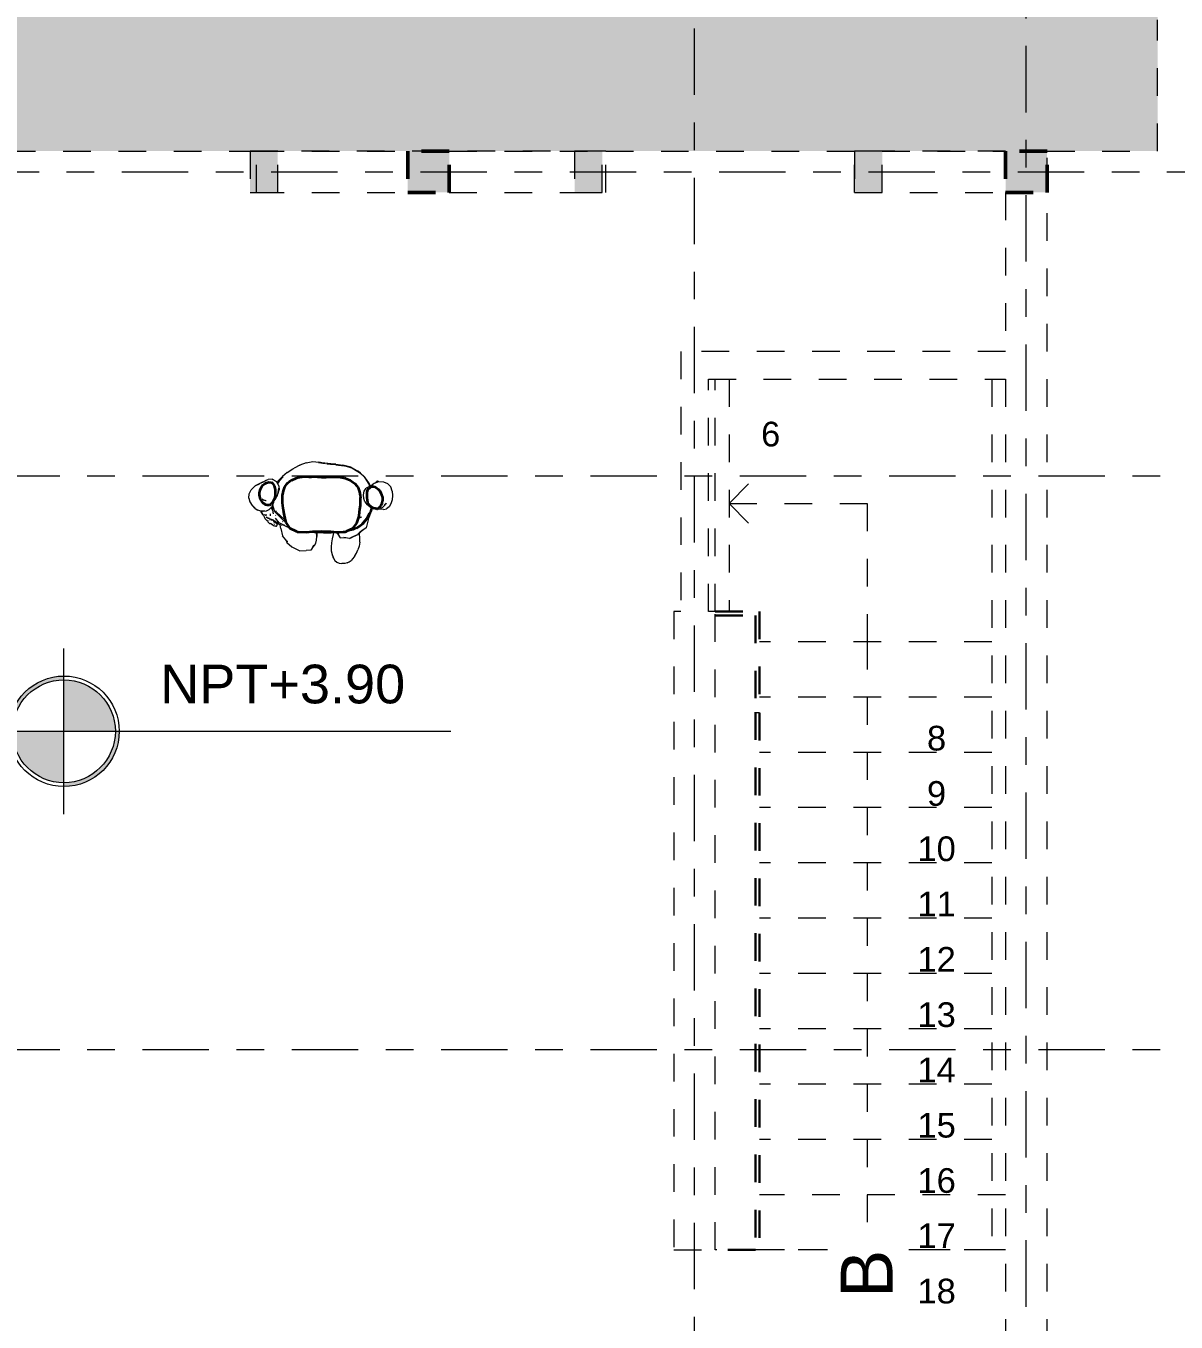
# Model space of a CAD drawing. Header units: millimetres. Extents: x -9559 to 23034, y -7226 to 22400.
# Drawn here: x 331.778 to 335.938, y 46.89 to 51.578 of the extents above; entities that cross this region are included whole.
import ezdxf

# ---------------------------------------------------------------- set-up
doc = ezdxf.new("R2010")
doc.units = ezdxf.units.MM
doc.header["$LTSCALE"] = 0.02
doc.linetypes.add('ACAD_ISO10W100', pattern=[18, 12, -3, 0, -3])
doc.linetypes.add('DASHED2', pattern=[0.375, 0.25, -0.125])
for name, color, linetype, lineweight in [('A-GENM', 255, 'Continuous', 5), ('G-ANNO-DIMS', 252, 'Continuous', 15), ('G-IMPT', 8, 'Continuous', 9), ('S-GRID', 253, 'ACAD_ISO10W100', 5)]:
    doc.layers.add(name, color=color, linetype=linetype, lineweight=lineweight)
doc.layers.add('IH-PLANO BASE', color=250, linetype='DASHED2', lineweight=5, transparency=0.55)
doc.styles.add('ARIAL', font='arial.ttf')
doc.styles.add('Arial_1', font='arial.ttf', dxfattribs={"height": 0.1875})
doc.styles.add('Arial_4', font='arial.ttf', dxfattribs={"height": 0.105})

# ---------------------------------------------------------------- blocks, each defined once
blk = doc.blocks.new('Female Figure 2 - 01skin_DXF-324356-Nivel 2')
at = {"layer": 'G-IMPT'}
for p, q in [((0.1914, -0.7645), (0.1913, -0.7652)), ((0.1914, -0.7645), (0.1931, -0.7621)), ((0.1939, -0.7612), (0.1931, -0.7621)), ((0.1939, -0.7612), (0.1962, -0.7611)), ((0.1975, -0.7612), (0.1962, -0.7611)), ((0.1987, -0.762), (0.1975, -0.7612)), ((0.1987, -0.762), (0.1981, -0.7616)), ((0.1998, -0.7624), (0.1981, -0.7616)), ((0.1987, -0.7622), (0.199, -0.7625)), ((-0.2264, -0.8685), (-0.2205, -0.8776)), ((-0.2262, -0.8682), (-0.2242, -0.8712)), ((-0.2258, -0.8692), (-0.2237, -0.873)), ((-0.2183, -0.881), (-0.2242, -0.8712)), ((-0.2237, -0.873), (-0.2201, -0.8787)), ((-0.2183, -0.881), (-0.2205, -0.8776)), ((-0.2199, -0.8707), (-0.2202, -0.8697)), ((-0.2199, -0.8707), (-0.2201, -0.8697)), ((-0.2201, -0.8787), (-0.2163, -0.8846)), ((-0.2163, -0.8846), (-0.2116, -0.8943)), ((-0.2085, -0.8842), (-0.2138, -0.8826)), ((-0.2138, -0.8826), (-0.2131, -0.883)), ((-0.2085, -0.8842), (-0.2131, -0.883)), ((-0.2071, -0.8838), (-0.2103, -0.8832)), ((-0.2103, -0.8832), (-0.2089, -0.8835)), ((-0.2042, -0.8842), (-0.2066, -0.8838)), ((-0.1902, -0.8866), (-0.1909, -0.8785)), ((-0.1901, -0.8866), (-0.1909, -0.8785)), ((-0.189, -0.8567), (-0.1847, -0.862)), ((-0.1825, -0.865), (-0.1847, -0.862)), ((-0.1723, -0.8837), (-0.1715, -0.8848)), ((-0.2116, -0.8943), (-0.2105, -0.8957)), ((-0.2059, -0.9006), (-0.2105, -0.8957)), ((-0.1999, -0.8939), (-0.2067, -0.8911)), ((-0.2067, -0.8911), (-0.2034, -0.8924)), ((-0.2036, -0.9029), (-0.2059, -0.9006)), ((-0.2036, -0.9029), (-0.1993, -0.9046)), ((-0.1998, -0.9057), (-0.2033, -0.9015)), ((-0.2024, -0.9027), (-0.2033, -0.9015)), ((-0.2024, -0.9027), (-0.2014, -0.9046)), ((-0.201, -0.9045), (-0.2023, -0.9033)), ((-0.2023, -0.9033), (-0.1993, -0.9046)), ((-0.2014, -0.9046), (-0.2004, -0.9067)), ((-0.1998, -0.9057), (-0.201, -0.9045)), ((-0.2004, -0.9067), (-0.1998, -0.9078)), ((-0.1999, -0.8939), (-0.1957, -0.893)), ((-0.1999, -0.8939), (-0.1986, -0.8942)), ((-0.1999, -0.8939), (-0.1949, -0.8956)), ((-0.1954, -0.9125), (-0.1998, -0.9078)), ((-0.1986, -0.8942), (-0.1957, -0.893)), ((-0.194, -0.9132), (-0.1954, -0.9125)), ((-0.1949, -0.8956), (-0.1885, -0.8977)), ((-0.194, -0.9132), (-0.1923, -0.9141)), ((-0.1915, -0.8967), (-0.1926, -0.9017)), ((-0.1915, -0.8967), (-0.1926, -0.9017)), ((-0.1897, -0.915), (-0.1923, -0.9141)), ((-0.1858, -0.9171), (-0.1897, -0.915)), ((-0.1885, -0.8977), (-0.1847, -0.8991)), ((-0.1871, -0.9161), (-0.1883, -0.915)), ((-0.1847, -0.9181), (-0.1883, -0.915)), ((-0.1881, -0.8988), (-0.186, -0.8997)), ((-0.1881, -0.8988), (-0.1848, -0.9001)), ((-0.1877, -0.898), (-0.1857, -0.9005)), ((-0.1875, -0.8981), (-0.1857, -0.9005)), ((-0.1873, -0.8982), (-0.1857, -0.9005)), ((-0.1864, -0.9167), (-0.1871, -0.9161)), ((-0.187, -0.8993), (-0.186, -0.8997)), ((-0.1866, -0.9002), (-0.1854, -0.9017)), ((-0.1865, -0.9), (-0.1843, -0.9024)), ((-0.1838, -0.9188), (-0.1864, -0.9167)), ((-0.1858, -0.9008), (-0.1843, -0.9024)), ((-0.1847, -0.9181), (-0.1858, -0.9171)), ((-0.1854, -0.9017), (-0.1857, -0.9005)), ((-0.1848, -0.9001), (-0.1814, -0.9021)), ((-0.1847, -0.8991), (-0.1811, -0.9009)), ((-0.1838, -0.9188), (-0.1831, -0.9192)), ((-0.1831, -0.9192), (-0.1821, -0.9198)), ((-0.1821, -0.9198), (-0.1812, -0.9202)), ((-0.1784, -0.9061), (-0.1814, -0.9021)), ((-0.1814, -0.9021), (-0.1767, -0.9085)), ((-0.1814, -0.9021), (-0.1791, -0.9049)), ((-0.1812, -0.9202), (-0.1804, -0.9206)), ((-0.1811, -0.9009), (-0.1781, -0.9026)), ((-0.1804, -0.9206), (-0.1762, -0.9224)), ((-0.1794, -0.9059), (-0.1768, -0.9076)), ((-0.1794, -0.9059), (-0.1779, -0.907)), ((-0.1767, -0.9085), (-0.1791, -0.9049)), ((-0.1773, -0.9072), (-0.1786, -0.9066)), ((-0.1786, -0.9066), (-0.1768, -0.9076)), ((-0.1784, -0.9061), (-0.1767, -0.9085)), ((-0.1773, -0.916), (-0.1783, -0.9158)), ((-0.1781, -0.9026), (-0.1752, -0.9045)), ((-0.1779, -0.907), (-0.1761, -0.9094)), ((-0.1773, -0.9072), (-0.1752, -0.9082)), ((-0.1773, -0.916), (-0.1762, -0.9165)), ((-0.1767, -0.9085), (-0.1761, -0.9094)), ((-0.1762, -0.9224), (-0.1729, -0.9234)), ((-0.1752, -0.9045), (-0.1722, -0.907)), ((-0.1725, -0.9099), (-0.1752, -0.9082)), ((-0.1707, -0.924), (-0.1729, -0.9234)), ((-0.1725, -0.9099), (-0.1698, -0.912)), ((-0.1722, -0.907), (-0.1691, -0.9088)), ((-0.1698, -0.9238), (-0.1707, -0.924)), ((-0.1698, -0.912), (-0.167, -0.9152)), ((-0.1698, -0.9238), (-0.1687, -0.9232)), ((-0.1691, -0.9088), (-0.1667, -0.9108)), ((-0.1687, -0.9224), (-0.1667, -0.9205)), ((-0.1687, -0.9224), (-0.1681, -0.9214)), ((-0.1687, -0.9232), (-0.1681, -0.9214)), ((-0.1659, -0.9102), (-0.1671, -0.9091)), ((-0.1634, -0.9127), (-0.1671, -0.9091)), ((-0.167, -0.9152), (-0.1666, -0.9179)), ((-0.1648, -0.9117), (-0.1667, -0.9108)), ((-0.1667, -0.9205), (-0.1666, -0.9179)), ((-0.1624, -0.9132), (-0.1659, -0.9102)), ((-0.1649, -0.9112), (-0.1659, -0.9102)), ((-0.1659, -0.9102), (-0.1634, -0.9127)), ((-0.1624, -0.9132), (-0.1649, -0.9112)), ((-0.1613, -0.914), (-0.1649, -0.9112)), ((-0.1649, -0.9112), (-0.1634, -0.9125)), ((-0.1634, -0.9127), (-0.1648, -0.9117)), ((-0.1613, -0.914), (-0.1634, -0.9125)), ((-0.1634, -0.9125), (-0.1619, -0.9139)), ((-0.1634, -0.9125), (-0.16, -0.9146)), ((-0.1624, -0.9132), (-0.1634, -0.9127)), ((-0.1589, -0.9136), (-0.1634, -0.9127)), ((-0.1597, -0.9136), (-0.1634, -0.9127)), ((-0.1624, -0.9132), (-0.1613, -0.914)), ((-0.1619, -0.9139), (-0.16, -0.9159)), ((-0.1613, -0.914), (-0.16, -0.9146)), ((-0.16, -0.9159), (-0.1583, -0.9175)), ((-0.1589, -0.9136), (-0.1597, -0.9136)), ((-0.1583, -0.9175), (-0.1566, -0.9189)), ((-0.155, -0.92), (-0.1566, -0.9189)), ((-0.153, -0.9151), (-0.1555, -0.9179)), ((-0.1555, -0.9179), (-0.1554, -0.9177)), ((-0.1535, -0.9151), (-0.1526, -0.9148)), ((-0.1535, -0.9151), (-0.1526, -0.9148)), ((-0.1484, -0.9211), (-0.1512, -0.9214)), ((-0.1484, -0.9211), (-0.1507, -0.9213)), ((-0.1473, -0.9061), (-0.1456, -0.9077)), ((-0.1447, -0.9201), (-0.1453, -0.9204)), ((-0.1416, -0.9183), (-0.1447, -0.9201))]:
    blk.add_line(p, q, dxfattribs=at)
blk = doc.blocks.new('Female Figure 2 - Female Figure 2-V5-Nivel 2')
at = {"layer": 'A-GENM', "lineweight": 35}
for p, q in [((-0.0829, 0.0913), (-0.0774, 0.0939)), ((-0.0774, 0.0939), (-0.0694, 0.0952)), ((-0.0694, 0.0952), (-0.0517, 0.0976)), ((-0.0517, 0.0976), (-0.0367, 0.0969)), ((-0.0367, 0.0969), (-0.0274, 0.0968)), ((-0.0274, 0.0968), (-0.0185, 0.0977)), ((-0.0185, 0.0977), (-0.006, 0.097)), ((-0.006, 0.097), (0.0061, 0.0965)), ((0.0061, 0.0965), (0.0095, 0.0953)), ((0.0095, 0.0953), (0.0132, 0.0956)), ((0.0132, 0.0956), (0.0258, 0.0955)), ((0.0258, 0.0955), (0.0428, 0.0969)), ((0.0428, 0.0969), (0.0452, 0.0971)), ((0.0452, 0.0971), (0.0477, 0.0971)), ((0.0477, 0.0971), (0.0677, 0.097)), ((0.0677, 0.097), (0.0712, 0.0963)), ((0.0712, 0.0963), (0.0893, 0.0931)), ((-0.2145, 0.0429), (-0.2127, 0.0477)), ((-0.2127, 0.0477), (-0.2107, 0.0547)), ((-0.2107, 0.0547), (-0.2068, 0.061)), ((-0.2068, 0.061), (-0.2034, 0.0658)), ((-0.2034, 0.0658), (-0.1972, 0.0708)), ((-0.1972, 0.0708), (-0.1933, 0.0741)), ((-0.1933, 0.0741), (-0.1898, 0.0754)), ((-0.1898, 0.0754), (-0.1819, 0.0776)), ((-0.1817, 0.0775), (-0.1721, 0.0761)), ((-0.1721, 0.0761), (-0.17, 0.0748)), ((-0.17, 0.0748), (-0.1644, 0.0665)), ((-0.1644, 0.0665), (-0.1625, 0.065)), ((-0.1625, 0.065), (-0.162, 0.0639)), ((-0.162, 0.0639), (-0.1618, 0.0602)), ((-0.1618, 0.0602), (-0.1585, 0.0491)), ((-0.1585, 0.0491), (-0.1584, 0.0384)), ((-0.1292, 0.0455), (-0.1276, 0.0495)), ((-0.1276, 0.0495), (-0.1238, 0.0603)), ((-0.1238, 0.0603), (-0.1154, 0.0723)), ((-0.1154, 0.0723), (-0.1142, 0.0739)), ((-0.1142, 0.0739), (-0.1129, 0.0747)), ((-0.1129, 0.0747), (-0.1071, 0.0793)), ((-0.1071, 0.0793), (-0.0992, 0.085)), ((-0.0992, 0.085), (-0.0829, 0.0913)), ((0.0893, 0.0931), (0.0914, 0.0929)), ((0.0914, 0.0929), (0.0943, 0.0918)), ((0.0943, 0.0918), (0.1124, 0.0844)), ((0.1124, 0.0844), (0.1223, 0.0771)), ((0.1223, 0.0771), (0.1296, 0.0728)), ((0.1296, 0.0728), (0.1363, 0.0637)), ((0.1363, 0.0637), (0.1404, 0.0588)), ((0.1404, 0.0588), (0.1423, 0.0532)), ((0.1423, 0.0532), (0.1463, 0.0424)), ((0.1742, 0.04), (0.1766, 0.0507)), ((0.1766, 0.0507), (0.1783, 0.0534)), ((0.1783, 0.0534), (0.1819, 0.0556)), ((0.1819, 0.0556), (0.1867, 0.0608)), ((0.1867, 0.0608), (0.1899, 0.0611)), ((0.1899, 0.0611), (0.1983, 0.061)), ((0.1983, 0.061), (0.2093, 0.0555)), ((0.2093, 0.0555), (0.2099, 0.0552)), ((0.2099, 0.0552), (0.2103, 0.0548)), ((0.2103, 0.0548), (0.2136, 0.0514)), ((0.2136, 0.0514), (0.2194, 0.0453)), ((-0.2154, 0.0311), (-0.2152, 0.0381)), ((-0.2142, 0.0255), (-0.2154, 0.0311)), ((-0.2152, 0.0381), (-0.2145, 0.0429)), ((-0.2136, 0.0206), (-0.2142, 0.0255)), ((-0.2122, 0.0162), (-0.2136, 0.0206)), ((-0.2102, 0.0121), (-0.2122, 0.0162)), ((-0.208, 0.0097), (-0.2102, 0.0121)), ((-0.2054, 0.0055), (-0.208, 0.0097)), ((-0.2021, 0.0016), (-0.2054, 0.0055)), ((-0.2004, 0.0003), (-0.2021, 0.0016)), ((-0.1988, -0.0003), (-0.2004, 0.0003)), ((-0.168, 0.0053), (-0.1731, -0.0017)), ((-0.1619, 0.0174), (-0.1679, 0.0055)), ((-0.1591, 0.0282), (-0.1619, 0.0174)), ((-0.1585, 0.0326), (-0.1591, 0.0282)), ((-0.1584, 0.0384), (-0.1585, 0.0326)), ((-0.1327, 0.0082), (-0.1324, 0.0134)), ((-0.1324, 0.0029), (-0.1327, 0.0082)), ((-0.1326, 0.0285), (-0.1306, 0.0403)), ((-0.1324, 0.0134), (-0.1326, 0.0285)), ((-0.1302, -0.0165), (-0.1324, 0.0029)), ((-0.1306, 0.0403), (-0.1292, 0.0455)), ((0.1463, 0.0424), (0.1488, 0.0292)), ((0.149, 0.0041), (0.148, -0.0066)), ((0.1488, 0.0292), (0.1495, 0.0243)), ((0.1495, 0.0243), (0.149, 0.0176)), ((0.149, 0.0176), (0.149, 0.0041)), ((0.1733, 0.0251), (0.1734, 0.0267)), ((0.1737, 0.0234), (0.1733, 0.0251)), ((0.1734, 0.0267), (0.1742, 0.04)), ((0.1746, 0.0111), (0.1737, 0.0234)), ((0.1759, 0.0035), (0.1746, 0.0111)), ((0.1779, -0.0009), (0.1759, 0.0035)), ((0.2194, 0.0453), (0.2248, 0.0355)), ((0.2271, 0.0015), (0.2246, -0.0044)), ((0.2248, 0.0355), (0.2258, 0.0336)), ((0.2258, 0.0336), (0.2262, 0.0316)), ((0.2262, 0.0316), (0.2289, 0.0222)), ((0.2286, 0.0087), (0.2271, 0.0015)), ((0.2293, 0.0112), (0.2286, 0.0087)), ((0.2289, 0.0222), (0.2294, 0.0147)), ((0.2294, 0.014), (0.2293, 0.0112)), ((-0.1952, -0.0035), (-0.1988, -0.0003)), ((-0.193, -0.0044), (-0.1952, -0.0035)), ((-0.188, -0.006), (-0.193, -0.0044)), ((-0.1874, -0.0064), (-0.1879, -0.0061)), ((-0.1863, -0.0065), (-0.1874, -0.0064)), ((-0.1795, -0.0062), (-0.1863, -0.0065)), ((-0.1747, -0.0034), (-0.1795, -0.0062)), ((-0.1731, -0.0017), (-0.1747, -0.0034)), ((-0.1291, -0.0246), (-0.1302, -0.0165)), ((-0.1267, -0.0378), (-0.1291, -0.0246)), ((-0.1258, -0.0433), (-0.1267, -0.0378)), ((-0.1234, -0.0537), (-0.1258, -0.0433)), ((0.1436, -0.0457), (0.1358, -0.0706)), ((0.1439, -0.0446), (0.1436, -0.0457)), ((0.144, -0.044), (0.1439, -0.0446)), ((0.1441, -0.0429), (0.144, -0.044)), ((0.1466, -0.0201), (0.1441, -0.0429)), ((0.148, -0.0066), (0.1466, -0.0201)), ((0.1822, -0.006), (0.1779, -0.0009)), ((0.1861, -0.0103), (0.1822, -0.006)), ((0.1898, -0.0118), (0.1861, -0.0103)), ((0.1998, -0.0175), (0.1898, -0.0118)), ((0.2028, -0.0181), (0.1998, -0.0175)), ((0.2081, -0.0195), (0.2028, -0.0181)), ((0.2098, -0.02), (0.2081, -0.0195)), ((0.2113, -0.02), (0.2098, -0.02)), ((0.2129, -0.0194), (0.2113, -0.02)), ((0.2133, -0.0175), (0.2129, -0.0194)), ((0.2151, -0.0169), (0.2133, -0.0175)), ((0.2167, -0.0157), (0.2151, -0.0169)), ((0.2186, -0.0127), (0.2167, -0.0157)), ((0.2216, -0.0084), (0.2186, -0.0127)), ((0.2232, -0.0067), (0.2216, -0.0084)), ((0.2246, -0.0044), (0.2232, -0.0067)), ((-0.1191, -0.0691), (-0.1234, -0.0537)), ((-0.1144, -0.0754), (-0.1191, -0.0691)), ((-0.1047, -0.0907), (-0.1144, -0.0754)), ((-0.0817, -0.1017), (-0.1047, -0.0907)), ((0.1194, -0.0921), (0.1001, -0.1001)), ((0.1286, -0.0795), (0.1194, -0.0921)), ((0.1358, -0.0706), (0.1286, -0.0795)), ((-0.0789, -0.1032), (-0.0817, -0.1017)), ((-0.0752, -0.1037), (-0.0789, -0.1032)), ((-0.0474, -0.105), (-0.0752, -0.1037)), ((-0.0236, -0.1029), (-0.0474, -0.105)), ((-0.017, -0.103), (-0.0236, -0.1029)), ((-0.0101, -0.1027), (-0.017, -0.103)), ((0.0098, -0.1015), (-0.0101, -0.1027)), ((0.0283, -0.1027), (0.0098, -0.1015)), ((0.0355, -0.1029), (0.0283, -0.1027)), ((0.0429, -0.103), (0.0355, -0.1029)), ((0.0637, -0.1049), (0.0429, -0.103)), ((0.0867, -0.1041), (0.0637, -0.1049)), ((0.0938, -0.1031), (0.0867, -0.1041)), ((0.1001, -0.1001), (0.0938, -0.1031))]:
    blk.add_line(p, q, dxfattribs=at)
at = {"layer": 'G-IMPT'}
for p, q in [((-0.0464, 0.1475), (-0.0703, 0.1385)), ((-0.0464, 0.1475), (-0.0229, 0.1519)), ((-0.0229, 0.1519), (-0.0012, 0.1493)), ((0.0212, 0.1455), (-0.0017, 0.1486)), ((-0.0017, 0.1486), (0.0217, 0.1444)), ((0.0217, 0.1444), (-0.0012, 0.1493)), ((0.0429, 0.143), (0.0212, 0.1455)), ((0.0417, 0.1415), (0.0274, 0.1429)), ((0.0436, 0.142), (0.0304, 0.1429)), ((0.061, 0.1405), (0.0417, 0.1415)), ((0.0607, 0.1419), (0.0429, 0.143)), ((0.0436, 0.142), (0.0623, 0.1413)), ((0.0607, 0.1419), (0.0861, 0.1386)), ((0.0623, 0.1413), (0.0888, 0.138)), ((-0.1477, 0.0817), (-0.1321, 0.0973)), ((-0.1469, 0.0783), (-0.1297, 0.0969)), ((-0.1447, 0.0806), (-0.1297, 0.0969)), ((-0.1151, 0.1122), (-0.1321, 0.0973)), ((-0.1151, 0.1122), (-0.0954, 0.1258)), ((-0.0954, 0.1258), (-0.0905, 0.1284)), ((-0.0703, 0.1385), (-0.0905, 0.1284)), ((-0.0774, 0.0939), (-0.0829, 0.0913)), ((-0.0694, 0.0952), (-0.0774, 0.0939)), ((-0.0517, 0.0976), (-0.0694, 0.0952)), ((-0.0692, 0.1393), (-0.0676, 0.1395)), ((-0.0367, 0.0969), (-0.0517, 0.0976)), ((-0.0367, 0.0969), (-0.0274, 0.0968)), ((-0.0274, 0.0968), (-0.0185, 0.0977)), ((-0.006, 0.097), (-0.0185, 0.0977)), ((0.0061, 0.0965), (-0.006, 0.097)), ((0.0095, 0.0953), (0.0061, 0.0965)), ((0.0132, 0.0956), (0.0095, 0.0953)), ((0.0258, 0.0955), (0.0132, 0.0956)), ((0.0428, 0.0969), (0.0258, 0.0955)), ((0.0428, 0.0969), (0.0452, 0.0971)), ((0.0452, 0.0971), (0.0477, 0.0971)), ((0.0677, 0.097), (0.0477, 0.0971)), ((0.061, 0.1405), (0.0903, 0.1365)), ((0.0677, 0.097), (0.0712, 0.0963)), ((0.0712, 0.0963), (0.0893, 0.0931)), ((0.1144, 0.1311), (0.0861, 0.1386)), ((0.0888, 0.138), (0.1186, 0.1296)), ((0.1237, 0.1266), (0.0903, 0.1365)), ((0.1237, 0.1266), (0.1144, 0.1311)), ((0.1237, 0.1266), (0.1186, 0.1296)), ((0.1186, 0.1296), (0.1495, 0.1103)), ((0.1186, 0.1296), (0.1451, 0.1139)), ((0.1237, 0.1266), (0.1413, 0.1165)), ((0.1495, 0.1103), (0.1413, 0.1165)), ((0.1669, 0.0925), (0.1451, 0.1139)), ((0.1657, 0.0955), (0.1451, 0.1139)), ((0.1495, 0.1103), (0.1451, 0.1139)), ((0.1495, 0.1103), (0.1632, 0.0979)), ((0.1806, 0.0737), (0.1632, 0.0979)), ((0.1817, 0.0718), (0.1657, 0.0955)), ((-0.2535, 0.0353), (-0.246, 0.05)), ((-0.2311, 0.0642), (-0.246, 0.05)), ((-0.2311, 0.0642), (-0.2154, 0.071)), ((-0.2189, 0.0696), (-0.2311, 0.0642)), ((-0.2311, 0.0642), (-0.2261, 0.0664)), ((-0.2216, 0.0687), (-0.2261, 0.0664)), ((-0.2216, 0.0687), (-0.2191, 0.0701)), ((-0.2191, 0.0701), (-0.2152, 0.0722)), ((-0.2152, 0.0722), (-0.2038, 0.0785)), ((-0.2127, 0.0477), (-0.2145, 0.0429)), ((-0.2107, 0.0547), (-0.2127, 0.0477)), ((-0.2068, 0.061), (-0.2107, 0.0547)), ((-0.2098, 0.0746), (-0.1909, 0.0844)), ((-0.2098, 0.0746), (-0.2039, 0.0778)), ((-0.2068, 0.061), (-0.2034, 0.0658)), ((-0.1909, 0.0844), (-0.2039, 0.0778)), ((-0.2038, 0.0785), (-0.1979, 0.0812)), ((-0.1972, 0.0708), (-0.2034, 0.0658)), ((-0.1979, 0.0812), (-0.1909, 0.0844)), ((-0.1933, 0.0741), (-0.1972, 0.0708)), ((-0.1898, 0.0754), (-0.1933, 0.0741)), ((-0.1909, 0.0844), (-0.1843, 0.0867)), ((-0.1898, 0.0754), (-0.1819, 0.0776)), ((-0.1703, 0.0876), (-0.1843, 0.0867)), ((-0.1817, 0.0775), (-0.1721, 0.0761)), ((-0.17, 0.0748), (-0.1721, 0.0761)), ((-0.1591, 0.0825), (-0.1703, 0.0876)), ((-0.1703, 0.0876), (-0.1651, 0.0853)), ((-0.1703, 0.0876), (-0.1544, 0.0801)), ((-0.1644, 0.0665), (-0.17, 0.0748)), ((-0.1651, 0.0853), (-0.1544, 0.0801)), ((-0.1625, 0.065), (-0.1644, 0.0665)), ((-0.162, 0.0639), (-0.1625, 0.065)), ((-0.1618, 0.0602), (-0.162, 0.0639)), ((-0.1618, 0.0602), (-0.1585, 0.0491)), ((-0.1591, 0.0825), (-0.1544, 0.0801)), ((-0.1585, 0.0491), (-0.1584, 0.0384)), ((-0.1478, 0.0693), (-0.1544, 0.0801)), ((-0.1477, 0.0817), (-0.1523, 0.0766)), ((-0.1504, 0.0734), (-0.1469, 0.0783)), ((-0.1447, 0.0806), (-0.1497, 0.0739)), ((-0.1489, 0.0335), (-0.1456, 0.0555)), ((-0.1489, 0.0335), (-0.1442, 0.0494)), ((-0.1459, 0.0636), (-0.1478, 0.0693)), ((-0.147, 0.0414), (-0.1456, 0.0555)), ((-0.1459, 0.0636), (-0.1442, 0.0494)), ((-0.1276, 0.0495), (-0.1292, 0.0455)), ((-0.1276, 0.0495), (-0.1238, 0.0603)), ((-0.1154, 0.0723), (-0.1238, 0.0603)), ((-0.1142, 0.0739), (-0.1154, 0.0723)), ((-0.1142, 0.0739), (-0.1129, 0.0747)), ((-0.1071, 0.0793), (-0.1129, 0.0747)), ((-0.0992, 0.085), (-0.1071, 0.0793)), ((-0.0829, 0.0913), (-0.0992, 0.085)), ((0.0893, 0.0931), (0.0914, 0.0929)), ((0.0914, 0.0929), (0.0943, 0.0918)), ((0.0943, 0.0918), (0.1124, 0.0844)), ((0.1223, 0.0771), (0.1124, 0.0844)), ((0.1296, 0.0728), (0.1223, 0.0771)), ((0.1363, 0.0637), (0.1296, 0.0728)), ((0.1363, 0.0637), (0.1404, 0.0588)), ((0.1423, 0.0532), (0.1404, 0.0588)), ((0.1463, 0.0424), (0.1423, 0.0532)), ((0.1635, 0.0447), (0.1706, 0.0554)), ((0.1808, 0.0696), (0.1669, 0.0925)), ((0.1824, 0.061), (0.1706, 0.0554)), ((0.1766, 0.0507), (0.1742, 0.04)), ((0.1783, 0.0534), (0.1766, 0.0507)), ((0.1819, 0.0556), (0.1783, 0.0534)), ((0.1855, 0.0613), (0.1806, 0.0737)), ((0.1837, 0.0612), (0.1808, 0.0696)), ((0.1855, 0.0613), (0.1817, 0.0718)), ((0.1819, 0.0556), (0.1867, 0.0608)), ((0.1824, 0.061), (0.185, 0.0613)), ((0.1985, 0.0611), (0.185, 0.0613)), ((0.1882, 0.0637), (0.1865, 0.0612)), ((0.1867, 0.0608), (0.1899, 0.0611)), ((0.2008, 0.0742), (0.1882, 0.0637)), ((0.1983, 0.061), (0.1899, 0.0611)), ((0.2093, 0.0555), (0.1983, 0.061)), ((0.2101, 0.0552), (0.1985, 0.0611)), ((0.2008, 0.0742), (0.2161, 0.0793)), ((0.2093, 0.0555), (0.2099, 0.0552)), ((0.2099, 0.0552), (0.2103, 0.0548)), ((0.2101, 0.0552), (0.2122, 0.0535)), ((0.2136, 0.0514), (0.2103, 0.0548)), ((0.2176, 0.0487), (0.2122, 0.0535)), ((0.2194, 0.0453), (0.2136, 0.0514)), ((0.2176, 0.0487), (0.2158, 0.0495)), ((0.2161, 0.0793), (0.2326, 0.0787)), ((0.2326, 0.0787), (0.2479, 0.0722)), ((0.2479, 0.0722), (0.2591, 0.0604)), ((0.2643, 0.0449), (0.2591, 0.0604)), ((-0.2546, 0.0199), (-0.2535, 0.0353)), ((-0.2546, 0.0199), (-0.2502, 0.0057)), ((-0.2502, 0.0057), (-0.242, -0.0067)), ((-0.2156, 0.0321), (-0.2152, 0.0436)), ((-0.2154, 0.0311), (-0.2156, 0.0321)), ((-0.2154, 0.0325), (-0.2152, 0.0436)), ((-0.2154, 0.0311), (-0.2152, 0.0381)), ((-0.2154, 0.0311), (-0.2142, 0.0255)), ((-0.2152, 0.0381), (-0.2145, 0.0429)), ((-0.2142, 0.0255), (-0.2136, 0.0206)), ((-0.2122, 0.0162), (-0.2136, 0.0206)), ((-0.2122, 0.0162), (-0.2102, 0.0121)), ((-0.2102, 0.0121), (-0.208, 0.0097)), ((-0.208, 0.0097), (-0.2054, 0.0055)), ((-0.2065, 0.0166), (-0.2002, 0.0123)), ((-0.2021, 0.0016), (-0.2054, 0.0055)), ((-0.2004, 0.0003), (-0.2021, 0.0016)), ((-0.2004, 0.0003), (-0.1988, -0.0003)), ((-0.1931, 0.01), (-0.2002, 0.0123)), ((-0.1931, 0.01), (-0.1947, 0.0104)), ((-0.1913, 0.0101), (-0.1931, 0.01)), ((-0.1731, -0.0017), (-0.168, 0.0053)), ((-0.1692, -0.0097), (-0.1647, 0.002)), ((-0.1515, 0.0287), (-0.1686, 0.0068)), ((-0.1592, 0.018), (-0.1686, 0.0068)), ((-0.1577, 0.0187), (-0.1679, 0.0054)), ((-0.1619, 0.0174), (-0.1679, 0.0055)), ((-0.1636, 0.0159), (-0.1679, 0.0054)), ((-0.1648, 0.0095), (-0.1647, 0.002)), ((-0.1619, 0.0174), (-0.1591, 0.0282)), ((-0.1515, 0.0287), (-0.1592, 0.018)), ((-0.1579, 0.0363), (-0.1591, 0.0282)), ((-0.1591, 0.0282), (-0.1585, 0.0326)), ((-0.1584, 0.0384), (-0.1585, 0.0326)), ((-0.1579, 0.0363), (-0.1582, 0.0353)), ((-0.1515, 0.0287), (-0.1577, 0.0187)), ((-0.1515, 0.0287), (-0.1489, 0.0335)), ((-0.1489, 0.0335), (-0.147, 0.0414)), ((-0.1324, 0.0134), (-0.1327, 0.0082)), ((-0.1327, 0.0082), (-0.1324, 0.0029)), ((-0.1306, 0.0403), (-0.1326, 0.0285)), ((-0.1324, 0.0134), (-0.1326, 0.0285)), ((-0.1302, -0.0165), (-0.1324, 0.0029)), ((-0.1292, 0.0455), (-0.1306, 0.0403)), ((0.1463, 0.0424), (0.1488, 0.0292)), ((0.149, 0.0041), (0.148, -0.0066)), ((0.1488, 0.0292), (0.1495, 0.0243)), ((0.149, 0.0176), (0.1495, 0.0243)), ((0.149, 0.0041), (0.149, 0.0176)), ((0.1608, 0.0318), (0.1635, 0.0447)), ((0.1615, 0.0186), (0.1608, 0.0318)), ((0.1655, 0.0066), (0.1615, 0.0186)), ((0.1655, 0.0066), (0.1729, -0.004)), ((0.1734, 0.0267), (0.1733, 0.0251)), ((0.1733, 0.0251), (0.1737, 0.0234)), ((0.1742, 0.04), (0.1734, 0.0267)), ((0.1737, 0.0234), (0.1746, 0.0111)), ((0.1746, 0.0111), (0.1759, 0.0035)), ((0.1759, 0.0035), (0.1779, -0.0009)), ((0.2194, 0.0453), (0.2248, 0.0355)), ((0.2246, -0.0044), (0.2271, 0.0015)), ((0.2258, 0.0336), (0.2248, 0.0355)), ((0.2258, 0.0336), (0.2262, 0.0316)), ((0.2262, 0.0316), (0.2289, 0.0222)), ((0.2286, 0.0087), (0.2271, 0.0015)), ((0.2286, 0.0087), (0.2293, 0.0112)), ((0.2294, 0.0147), (0.2289, 0.0222)), ((0.2293, 0.0112), (0.2294, 0.014)), ((0.2357, -0.0056), (0.2428, 0.0013)), ((0.2428, 0.0013), (0.2396, -0.0033)), ((0.2638, 0.013), (0.2598, -0.001)), ((0.2653, 0.0286), (0.2638, 0.013)), ((0.2643, 0.0449), (0.2653, 0.0286)), ((-0.242, -0.0067), (-0.2317, -0.0164)), ((-0.2317, -0.0164), (-0.2398, -0.0087)), ((-0.2308, -0.0179), (-0.2398, -0.0087)), ((-0.2308, -0.0179), (-0.2212, -0.024)), ((-0.2113, -0.0271), (-0.2212, -0.024)), ((-0.2008, -0.0279), (-0.2113, -0.0271)), ((-0.2078, -0.0274), (-0.2046, -0.0281)), ((-0.1978, -0.0282), (-0.2046, -0.0281)), ((-0.2008, -0.0279), (-0.1902, -0.0262)), ((-0.1952, -0.0035), (-0.1988, -0.0003)), ((-0.1959, -0.0272), (-0.1978, -0.0282)), ((-0.1952, -0.0035), (-0.193, -0.0044)), ((-0.193, -0.0044), (-0.188, -0.006)), ((-0.1902, -0.0262), (-0.1807, -0.0215)), ((-0.1879, -0.0061), (-0.1874, -0.0064)), ((-0.1874, -0.0064), (-0.1863, -0.0065)), ((-0.1863, -0.0065), (-0.1795, -0.0062)), ((-0.1769, -0.0181), (-0.1807, -0.0215)), ((-0.1795, -0.0062), (-0.1747, -0.0034)), ((-0.1692, -0.0097), (-0.1769, -0.0181)), ((-0.1747, -0.0034), (-0.1731, -0.0017)), ((-0.1705, -0.011), (-0.1666, -0.037)), ((-0.166, -0.0112), (-0.1681, -0.0067)), ((-0.1601, -0.0295), (-0.1677, -0.0057)), ((-0.1661, -0.0108), (-0.1677, -0.0075)), ((-0.1601, -0.0295), (-0.1283, -0.0616)), ((-0.1546, -0.0308), (-0.156, -0.0266)), ((-0.1559, -0.0322), (-0.1553, -0.0331)), ((-0.1546, -0.0308), (-0.1236, -0.0594)), ((-0.1539, -0.0356), (-0.1545, -0.0344)), ((-0.1291, -0.0246), (-0.1302, -0.0165)), ((-0.1267, -0.0378), (-0.1291, -0.0246)), ((-0.1258, -0.0433), (-0.1267, -0.0378)), ((-0.1234, -0.0537), (-0.1258, -0.0433)), ((0.1358, -0.0706), (0.1436, -0.0457)), ((0.1436, -0.0457), (0.1439, -0.0446)), ((0.1439, -0.0446), (0.144, -0.044)), ((0.144, -0.044), (0.1441, -0.0429)), ((0.1441, -0.0429), (0.1466, -0.0201)), ((0.148, -0.0066), (0.1466, -0.0201)), ((0.1652, -0.0639), (0.1808, -0.0342)), ((0.1841, -0.0127), (0.1729, -0.004)), ((0.1743, -0.052), (0.1834, -0.0317)), ((0.1745, -0.0505), (0.1841, -0.0291)), ((0.1761, -0.0447), (0.1808, -0.0342)), ((0.1779, -0.0009), (0.1822, -0.006)), ((0.1807, -0.0492), (0.19, -0.0279)), ((0.1861, -0.0103), (0.1822, -0.006)), ((0.1834, -0.0083), (0.1898, -0.0118)), ((0.1834, -0.0083), (0.1861, -0.0103)), ((0.188, -0.0145), (0.1834, -0.0317)), ((0.1841, -0.0127), (0.2081, -0.0195)), ((0.1841, -0.0127), (0.1924, -0.0166)), ((0.1841, -0.0127), (0.199, -0.0171)), ((0.1846, -0.0269), (0.1841, -0.0291)), ((0.1898, -0.0118), (0.1861, -0.0103)), ((0.1898, -0.0118), (0.1998, -0.0175)), ((0.192, -0.0164), (0.19, -0.0279)), ((0.199, -0.0171), (0.1924, -0.0166)), ((0.1924, -0.0166), (0.2019, -0.0184)), ((0.1924, -0.0166), (0.1978, -0.0173)), ((0.2098, -0.02), (0.1978, -0.0173)), ((0.199, -0.0171), (0.1998, -0.0175)), ((0.2028, -0.0181), (0.1998, -0.0175)), ((0.2019, -0.0184), (0.2106, -0.0179)), ((0.2081, -0.0195), (0.2028, -0.0181)), ((0.2079, -0.0177), (0.214, -0.0158)), ((0.2098, -0.02), (0.2081, -0.0195)), ((0.2097, -0.0179), (0.2106, -0.0179)), ((0.2098, -0.02), (0.2113, -0.02)), ((0.2106, -0.0179), (0.214, -0.0158)), ((0.2113, -0.02), (0.2129, -0.0194)), ((0.2133, -0.0175), (0.2129, -0.0194)), ((0.2133, -0.0175), (0.2151, -0.0169)), ((0.2136, -0.0192), (0.2218, -0.0182)), ((0.2151, -0.0169), (0.2167, -0.0157)), ((0.2184, -0.0201), (0.2158, -0.019)), ((0.219, -0.0122), (0.2167, -0.0157)), ((0.2167, -0.0157), (0.2186, -0.0127)), ((0.2326, -0.0222), (0.2184, -0.0201)), ((0.2216, -0.0084), (0.2186, -0.0127)), ((0.2232, -0.0067), (0.2216, -0.0084)), ((0.2291, -0.0146), (0.2218, -0.0182)), ((0.2232, -0.0067), (0.2246, -0.0044)), ((0.2352, -0.0087), (0.2291, -0.0146)), ((0.2326, -0.0222), (0.2442, -0.0196)), ((0.2396, -0.0033), (0.2352, -0.0087)), ((0.2532, -0.0123), (0.2442, -0.0196)), ((0.2598, -0.001), (0.2532, -0.0123)), ((-0.1444, -0.0699), (-0.1573, -0.053)), ((-0.1147, -0.085), (-0.1444, -0.0699)), ((-0.138, -0.0909), (-0.1413, -0.0774)), ((-0.138, -0.0909), (-0.1319, -0.1167)), ((-0.1283, -0.0616), (-0.1197, -0.0666)), ((-0.1236, -0.0594), (-0.1214, -0.0607)), ((-0.1234, -0.0537), (-0.1191, -0.0691)), ((-0.1191, -0.0691), (-0.1144, -0.0754)), ((-0.1069, -0.0872), (-0.1147, -0.085)), ((-0.1144, -0.0754), (-0.1047, -0.0907)), ((-0.1047, -0.0907), (-0.0817, -0.1017)), ((0.1194, -0.0921), (0.1001, -0.1001)), ((0.136, -0.0902), (0.1082, -0.0987)), ((0.1326, -0.0892), (0.1165, -0.0932)), ((0.1286, -0.0795), (0.1194, -0.0921)), ((0.1331, -0.0884), (0.1194, -0.0921)), ((0.1249, -0.0946), (0.1481, -0.0827)), ((0.1286, -0.0795), (0.1358, -0.0706)), ((0.157, -0.0731), (0.1326, -0.0892)), ((0.1331, -0.0884), (0.1565, -0.0725)), ((0.136, -0.0902), (0.1615, -0.0725)), ((0.1531, -0.0491), (0.144, -0.0533)), ((0.1697, -0.0884), (0.1452, -0.1064)), ((0.1481, -0.0827), (0.1499, -0.081)), ((0.1499, -0.081), (0.1511, -0.0797)), ((0.1546, -0.073), (0.171, -0.0534)), ((0.1565, -0.0725), (0.1745, -0.0505)), ((0.157, -0.0731), (0.1606, -0.0686)), ((0.1607, -0.0686), (0.1615, -0.0676)), ((0.1615, -0.0725), (0.1807, -0.0492)), ((0.1652, -0.0639), (0.1743, -0.0481)), ((0.1779, -0.0594), (0.1697, -0.0884)), ((0.1779, -0.0594), (0.1807, -0.0492)), ((-0.1204, -0.1312), (-0.1319, -0.1167)), ((-0.1151, -0.1389), (-0.1204, -0.1312)), ((-0.119, -0.1332), (-0.1162, -0.1406)), ((-0.118, -0.1347), (-0.1162, -0.1406)), ((-0.1178, -0.1352), (-0.1162, -0.1406)), ((-0.1162, -0.1406), (-0.0987, -0.1572)), ((-0.1161, -0.135), (-0.1151, -0.1389)), ((-0.0817, -0.1017), (-0.0789, -0.1032)), ((-0.0789, -0.1032), (-0.0752, -0.1037)), ((-0.0474, -0.105), (-0.0752, -0.1037)), ((-0.0236, -0.1029), (-0.0474, -0.105)), ((-0.0274, -0.1033), (-0.0059, -0.1056)), ((-0.0236, -0.1029), (-0.017, -0.103)), ((-0.017, -0.103), (-0.0101, -0.1027)), ((-0.0122, -0.1433), (-0.01, -0.1324)), ((-0.0104, -0.1029), (0.0192, -0.1047)), ((-0.0101, -0.1027), (0.0098, -0.1015)), ((0.0104, -0.1019), (-0.0101, -0.1027)), ((-0.01, -0.1324), (-0.0084, -0.1194)), ((-0.0084, -0.1194), (-0.0099, -0.1052)), ((-0.0092, -0.1053), (-0.0088, -0.1106)), ((-0.0088, -0.1106), (-0.0084, -0.1194)), ((-0.0079, -0.1054), (-0.0084, -0.1194)), ((0.0166, -0.1069), (-0.0059, -0.1056)), ((0.0098, -0.1015), (0.0283, -0.1027)), ((0.0104, -0.1019), (0.0283, -0.1027)), ((0.0166, -0.1069), (0.043, -0.1055)), ((0.0192, -0.1047), (0.0507, -0.1043)), ((0.0283, -0.1027), (0.0355, -0.1029)), ((0.0355, -0.1029), (0.0429, -0.103)), ((0.0429, -0.103), (0.0637, -0.1049)), ((0.0585, -0.1044), (0.043, -0.1055)), ((0.0477, -0.1281), (0.0446, -0.1425)), ((0.0511, -0.112), (0.0477, -0.1281)), ((0.0507, -0.1043), (0.0552, -0.1041)), ((0.0522, -0.1049), (0.0511, -0.112)), ((0.0618, -0.1047), (0.0632, -0.1065)), ((0.0619, -0.1047), (0.0628, -0.1058)), ((0.0713, -0.1124), (0.0632, -0.1065)), ((0.0637, -0.1049), (0.0867, -0.1041)), ((0.064, -0.1073), (0.0673, -0.1112)), ((0.0652, -0.1073), (0.0713, -0.1124)), ((0.0673, -0.1112), (0.0758, -0.124)), ((0.0758, -0.124), (0.0952, -0.1233)), ((0.0867, -0.1041), (0.0938, -0.1031)), ((0.1104, -0.126), (0.0896, -0.1226)), ((0.0896, -0.1226), (0.0952, -0.1233)), ((0.0938, -0.1031), (0.1001, -0.1001)), ((0.1009, -0.0997), (0.1082, -0.0987)), ((0.1104, -0.126), (0.1171, -0.1229)), ((0.1121, -0.0971), (0.1249, -0.0946)), ((0.1347, -0.1148), (0.113, -0.1247)), ((0.113, -0.1247), (0.1181, -0.1226)), ((0.1347, -0.1148), (0.1181, -0.1226)), ((0.1216, -0.1208), (0.1347, -0.1148)), ((0.1347, -0.1148), (0.1395, -0.1125)), ((0.1598, -0.0947), (0.1395, -0.1125)), ((0.147, -0.1403), (0.1445, -0.1547)), ((0.1598, -0.0947), (0.1452, -0.1064)), ((0.1464, -0.1094), (0.146, -0.1073)), ((0.1475, -0.125), (0.1464, -0.1094)), ((0.147, -0.1403), (0.1475, -0.125)), ((-0.0987, -0.1572), (-0.0692, -0.1715)), ((-0.0692, -0.1715), (-0.0469, -0.1703)), ((-0.03, -0.1684), (-0.0469, -0.1703)), ((-0.021, -0.1559), (-0.03, -0.1684)), ((-0.0204, -0.1505), (-0.0235, -0.1592)), ((-0.0235, -0.1592), (-0.0168, -0.1518)), ((-0.0168, -0.1518), (-0.0122, -0.1433)), ((0.0446, -0.1425), (0.0433, -0.1568)), ((0.0433, -0.1568), (0.044, -0.1711)), ((0.044, -0.1711), (0.0467, -0.1846)), ((0.0467, -0.1846), (0.0511, -0.1964)), ((0.0467, -0.1846), (0.0472, -0.1862)), ((0.0467, -0.1846), (0.0515, -0.1977)), ((0.0472, -0.1862), (0.0515, -0.1977)), ((0.1288, -0.1898), (0.1349, -0.179)), ((0.1349, -0.179), (0.1403, -0.1675)), ((0.1445, -0.1547), (0.1403, -0.1675)), ((0.0511, -0.1964), (0.0515, -0.1977)), ((0.0515, -0.1977), (0.0571, -0.2065)), ((0.0571, -0.2065), (0.0637, -0.2122)), ((0.0637, -0.2122), (0.072, -0.2156)), ((0.072, -0.2156), (0.0825, -0.2174)), ((0.0929, -0.2175), (0.0825, -0.2174)), ((0.1016, -0.2149), (0.0929, -0.2175)), ((0.1016, -0.2149), (0.1086, -0.2115)), ((0.1086, -0.2115), (0.1155, -0.2062)), ((0.1222, -0.199), (0.1155, -0.2062)), ((0.1288, -0.1898), (0.1222, -0.199))]:
    blk.add_line(p, q, dxfattribs=at)
blk.add_blockref('Female Figure 2 - 01skin_DXF-324356-Nivel 2', (0.0147, 0.8415))
blk = doc.blocks.new('Hormigón-Cuadrado-Pilar - Columna 15x15-644438-Nivel 2')
at = {"layer": 'IH-PLANO BASE'}
blk.add_hatch(color=256, dxfattribs=at).paths.add_polyline_path([(0.075, -0.075), (0.075, 0.075), (-0.075, 0.075), (-0.075, -0.075)])
at = {"layer": 'IH-PLANO BASE', "lineweight": 50}
for p, q in [((0.075, 0.075), (-0.075, 0.075)), ((-0.075, 0.075), (-0.075, -0.075)), ((0.075, -0.075), (0.075, 0.075)), ((-0.075, -0.075), (0.075, -0.075))]:
    blk.add_line(p, q, dxfattribs=at)
blk = doc.blocks.new('Jamba')
at = {"layer": 'IH-PLANO BASE', "transparency": 33554687}
h = blk.add_hatch(color=256, dxfattribs=at)
h.dxf.hatch_style = 1
h.paths.add_polyline_path([(-0.0508, -0.075), (0.0492, -0.075), (0.0492, 0.075), (-0.0508, 0.075)])
at = {"layer": 'IH-PLANO BASE'}
blk.add_lwpolyline([(0.0492, 0.075), (-0.0508, 0.075), (-0.0508, -0.075), (0.0492, -0.075)], close=True, dxfattribs=at)
blk = doc.blocks.new('Cotas de elevación - Cota de elevación - Destino rellenado-10655-Nivel 1')
at = {"transparency": 33554572}
h = blk.add_hatch(color=256, dxfattribs=at)
h.dxf.hatch_style = 1
h.paths.add_polyline_path([(0.002, 0), (0.001859, 0, -0.414214), (0, -0.001859), (0, -0.002, 0.414214)])
h.paths.add_polyline_path([(0, 0.001859), (0, 0.002, 0.414214), (-0.002, 0), (-0.001859, 0, -0.414214)])
h = blk.add_hatch(color=256, dxfattribs=at)
h.dxf.hatch_style = 1
h.paths.add_polyline_path([(0, 0), (-0.001859, 0, 0.414214), (0, -0.001859)])
h.paths.add_polyline_path([(0, 0.001859), (0, 0), (0.001859, 0, 0.414214)])
at = {"layer": 'G-ANNO-DIMS', "lineweight": 20}
h = blk.add_hatch(dxfattribs=at)
h.set_pattern_fill('AR-B88', color=256, scale=0.1)
h.paths.add_polyline_path([(0, 0.001859), (0, 0), (0.001859, 0, 0.414214)])
h.paths.add_polyline_path([(0, 0), (-0.001859, 0, 0.414214), (0, -0.001859)])
h.paths.add_polyline_path([(0.002, 0), (0.001859, 0, -0.414214), (0, -0.001859), (0, -0.002, 0.414214)])
h.paths.add_polyline_path([(0, 0.001859), (0, 0.002, 0.414214), (-0.002, 0), (-0.001859, 0, -0.414214)])
for p, q in [((0, -0.003), (0, 0.003)), ((-0.003, 0), (0.014, 0))]:
    blk.add_line(p, q, dxfattribs=at)
for radius in [0.002, 0.001859]:
    blk.add_circle((0, 0), radius, dxfattribs=at)

msp = doc.modelspace()

# ---------------------------------------------------------------- hatches: boundary and pattern name
at = {"layer": 'IH-PLANO BASE', "transparency": 33554483}
h = msp.add_hatch(dxfattribs=at)
h.set_pattern_fill('SPANISH2', color=256, scale=0.2, angle=180, pattern_type=2)
h.set_pattern_definition([(180, (290.11689, 32.3325), (-0.4, -0.2), [0.05, -0.35]), (180, (290.11689, 32.3075), (-0.4, -0.2), [0.05, -0.15]), (180, (289.91689, 32.2825), (-0.4, -0.2), [0.05, -0.35]), (180, (290.21689, 32.4075), (-0.4, -0.2), [0.025, -0.2, 0.025, -0.15]), (225, (290.19189, 32.3575), (-2e-17, -0.2), [0.0353553, -0.5303301]), (225, (290.21689, 32.2825), (-2e-17, -0.2), [0.02526, -0.5404254]), (225, (290.21689, 32.2575), (-2e-17, -0.2), [0.0303, -0.5353854]), (315, (289.96689, 32.2575), (-5e-17, -0.2), [0.0303, -0.5353854]), (315, (289.96689, 32.2825), (-5e-17, -0.2), [0.02526, -0.5404254]), (315, (289.99189, 32.3575), (-5e-17, -0.2), [0.0353553, -0.5303301]), (206.56505, (290.16689, 32.3575), (1e-11, -0.2), [0.0559017, -0.3913119]), (206.56505, (290.16689, 32.3325), (1e-11, -0.2), [0.0559017, -0.3913119]), (206.56505, (290.26689, 32.3075), (1e-11, -0.2), [0.0559017, -0.3913119]), (206.56505, (290.26689, 32.2825), (1e-11, -0.2), [0.0559017, -0.3913119]), (243.43495, (290.21689, 32.407505), (-1e-11, -0.2), [0.0559017, -0.8385255]), (243.43495, (290.19189, 32.407505), (-1e-11, -0.2), [0.0559017, -0.8385255]), (296.56505, (289.99189, 32.407505), (1e-11, -0.2), [0.0559017, -0.8385255]), (296.56505, (289.96689, 32.407505), (1e-11, -0.2), [0.0559017, -0.8385255]), (333.43495, (290.01689, 32.3575), (-1e-11, -0.2), [0.0559017, -0.3913119]), (333.43495, (290.01689, 32.3325), (-1e-11, -0.2), [0.0559017, -0.3913119]), (333.43495, (289.91689, 32.3075), (-1e-11, -0.2), [0.0559017, -0.3913119]), (333.43495, (289.91689, 32.2825), (-1e-11, -0.2), [0.0559017, -0.3913119]), (262.874984, (290.216887, 32.407505), (-9e-14, -0.2), [0.2015564, -3.0233467]), (277.125016, (289.966887, 32.407505), (9e-14, -0.2), [0.2015564, -3.0233467])])
h.paths.add_polyline_path([(332.3141, 51.1259), (335.8713, 51.1259), (335.8713, 57.0509), (326.4713, 57.0509), (326.4713, 51.1259), (330.3569, 51.1259)])

# ---------------------------------------------------------------- linework, layer by layer
at = {"layer": 'IH-PLANO BASE'}
for p, q in [((335.8713, 51.1259), (335.8713, 51.5999)), ((331.7125, 51.1259), (332.6125, 51.1259)), ((333.875, 51.1259), (332.6125, 51.1259)), ((332.6125, 51.1259), (333.1588, 51.1259)), ((332.6125, 50.9759), (332.6125, 51.1259)), ((333.3088, 51.1259), (333.875, 51.1259)), ((333.875, 51.1259), (335.3213, 51.1259)), ((333.875, 50.9759), (333.875, 51.1259)), ((335.3213, 51.1259), (334.775, 51.1259)), ((334.775, 50.9759), (334.775, 51.1259)), ((335.4713, 46.4009), (335.4713, 51.1259)), ((335.4713, 51.1259), (335.8713, 51.1259)), ((332.6125, 50.9759), (333.1588, 50.9759)), ((333.3088, 50.9759), (333.875, 50.9759)), ((334.775, 50.9759), (335.3213, 50.9759)), ((335.3213, 50.9759), (335.3213, 50.4009)), ((334.1463, 50.4009), (334.1463, 49.4608)), ((335.3213, 50.4009), (334.1463, 50.4009)), ((334.2463, 49.4608), (334.2463, 50.3009)), ((334.2463, 50.3009), (335.3213, 50.3009)), ((334.2713, 49.4608), (334.2713, 50.3009)), ((334.3213, 50.3009), (334.3213, 49.4608)), ((334.3213, 50.3009), (334.3213, 49.4608)), ((335.2713, 50.3009), (335.2713, 47.1509)), ((335.3213, 50.3009), (335.3213, 46.4009)), ((334.3213, 49.8509), (334.4151, 49.9447)), ((334.3213, 49.8509), (334.8213, 49.8509)), ((334.3213, 49.8509), (334.4151, 49.7572)), ((334.8213, 49.8509), (334.8213, 49.3509)), ((334.1213, 49.4608), (334.1213, 47.1509)), ((334.1463, 49.4608), (334.1213, 49.4608)), ((334.2713, 49.4608), (334.2463, 49.4608)), ((334.2713, 47.1509), (334.2713, 49.4608)), ((335.2713, 49.3509), (334.4311, 49.3509)), ((335.2713, 49.3509), (334.4311, 49.3509)), ((334.8213, 49.3509), (334.8213, 49.1509)), ((335.2713, 49.1509), (334.4311, 49.1509)), ((335.2713, 49.1509), (334.4311, 49.1509)), ((334.8213, 49.1509), (334.8213, 48.9509)), ((334.4311, 49.0942), (334.4167, 49.0942)), ((335.2713, 48.9509), (334.4311, 48.9509)), ((335.2713, 48.9509), (334.4311, 48.9509)), ((334.8213, 48.9509), (334.8213, 48.7509)), ((335.2713, 48.7509), (334.4311, 48.7509)), ((335.2713, 48.7509), (334.4311, 48.7509)), ((334.8213, 48.7509), (334.8213, 48.5509)), ((335.2713, 48.5509), (334.4311, 48.5509)), ((335.2713, 48.5509), (334.4311, 48.5509)), ((334.8213, 48.5509), (334.8213, 48.3509)), ((335.2713, 48.3509), (334.4311, 48.3509)), ((335.2713, 48.3509), (334.4311, 48.3509)), ((334.8213, 48.3509), (334.8213, 48.1509)), ((335.2713, 48.1509), (334.4311, 48.1509)), ((335.2713, 48.1509), (334.4311, 48.1509)), ((334.8213, 48.1509), (334.8213, 47.9509)), ((335.2713, 47.9509), (334.4311, 47.9509)), ((335.2713, 47.9509), (334.4311, 47.9509)), ((334.8213, 47.9509), (334.8213, 47.7509)), ((335.2713, 47.7509), (334.4311, 47.7509)), ((335.2713, 47.7509), (334.4311, 47.7509)), ((334.8213, 47.7509), (334.8213, 47.5509)), ((335.2713, 47.5509), (334.4311, 47.5509)), ((335.2713, 47.5509), (334.4311, 47.5509)), ((334.8213, 47.5509), (334.8213, 47.3509)), ((335.3213, 47.3509), (334.4311, 47.3509)), ((335.3213, 47.3509), (334.4311, 47.3509)), ((334.8213, 47.3509), (334.8213, 47.1509)), ((334.1213, 47.1509), (334.2713, 47.1509)), ((334.2767, 47.1509), (334.2713, 47.1509)), ((334.4311, 47.1509), (334.4167, 47.1509)), ((335.3213, 47.1509), (334.4311, 47.1509)), ((335.2713, 47.1509), (334.4311, 47.1509))]:
    msp.add_line(p, q, dxfattribs=at)
at = {"layer": 'IH-PLANO BASE', "lineweight": 30}
for p, q in [((334.2714, 49.4608), (334.4311, 49.4608)), ((334.2714, 49.4463), (334.4167, 49.4463)), ((334.4167, 49.4463), (334.4167, 49.0963)), ((334.4311, 49.4608), (334.4311, 49.0942)), ((334.4167, 49.0963), (334.4167, 47.1509)), ((334.4311, 49.0942), (334.4311, 47.1509)), ((334.4167, 47.1509), (334.2767, 47.1509))]:
    msp.add_line(p, q, dxfattribs=at)
at = {"layer": 'S-GRID'}
for p, q in [((334.1963, 37.2895), (334.1963, 59.6876)), ((335.3963, 37.7658), (335.3963, 59.2113)), ((322.9452, 51.0509), (337.5054, 51.0509)), ((323.02, 49.9509), (337.5054, 49.9509)), ((323.02, 47.8759), (337.5054, 47.8759))]:
    msp.add_line(p, q, dxfattribs=at)

# ---------------------------------------------------------------- block references
at = {"layer": 'IH-PLANO BASE'}
for name, p in [('Jamba', (332.6395, 51.0509)), ('Hormigón-Cuadrado-Pilar - Columna 15x15-644438-Nivel 2', (333.2338, 51.0509)), ('Jamba', (333.8135, 51.0509)), ('Jamba', (334.8258, 51.0509)), ('Hormigón-Cuadrado-Pilar - Columna 15x15-644438-Nivel 2', (335.3963, 51.0509)), ('Female Figure 2 - Female Figure 2-V5-Nivel 2', (332.8384, 49.8509))]:
    msp.add_blockref(name, p, dxfattribs=at)
at = {"layer": 'IH-PLANO BASE', "xscale": 99.99999999999993, "yscale": 99.99999999999993, "zscale": 99.99999999999993}
msp.add_blockref('Cotas de elevación - Cota de elevación - Destino rellenado-10655-Nivel 1', (331.9154, 49.0269), dxfattribs=at)

# ---------------------------------------------------------------- texts
at = {"layer": 'IH-PLANO BASE', "char_height": 0.0893, "attachment_point": 1, "line_spacing_factor": 0.941778, "style": 'ARIAL'}
for s, insert, width in [('6', (334.437, 50.1468), 0.082416), ('8', (335.037, 49.0468), 0.082416), ('9', (335.037, 48.8468), 0.082416), ('10', (335.0026, 48.6468), 0.164832), ('11', (335.0026, 48.4468), 0.164832), ('12', (335.0026, 48.2468), 0.164832), ('13', (335.0026, 48.0468), 0.164832), ('14', (335.0026, 47.8468), 0.164832), ('15', (335.0026, 47.6468), 0.164832), ('16', (335.0026, 47.4468), 0.164832), ('17', (335.0026, 47.2468), 0.164832), ('18', (335.0026, 47.0468), 0.164832)]:
    msp.add_mtext(s, dxfattribs=dict(at, insert=insert, width=width))

# ---------------------------------------------------------------- next in the draw order: texts
at = {"layer": 'IH-PLANO BASE', "color": 18, "true_color": 0x000000, "insert": (332.2637, 49.268), "char_height": 0.14, "width": 0.533043, "attachment_point": 1, "line_spacing_factor": 0.941778, "style": 'Arial_4', "bg_fill": 3, "box_fill_scale": 1.25, "bg_fill_color": 256, "bg_fill_true_color": 13158600, "bg_fill_transparency": 0}
msp.add_mtext('NPT+3.90', dxfattribs=at)
at = {"layer": 'IH-PLANO BASE', "insert": (334.7251, 46.9773), "char_height": 0.1875, "width": 0.208368, "attachment_point": 1, "rotation": 90, "line_spacing_factor": 0.941778, "style": 'Arial_1', "bg_fill": 3, "box_fill_scale": 1.25, "bg_fill_color": 256, "bg_fill_true_color": 13158600, "bg_fill_transparency": 0}
msp.add_mtext('B', dxfattribs=at)

doc.saveas('drawing.dxf')
